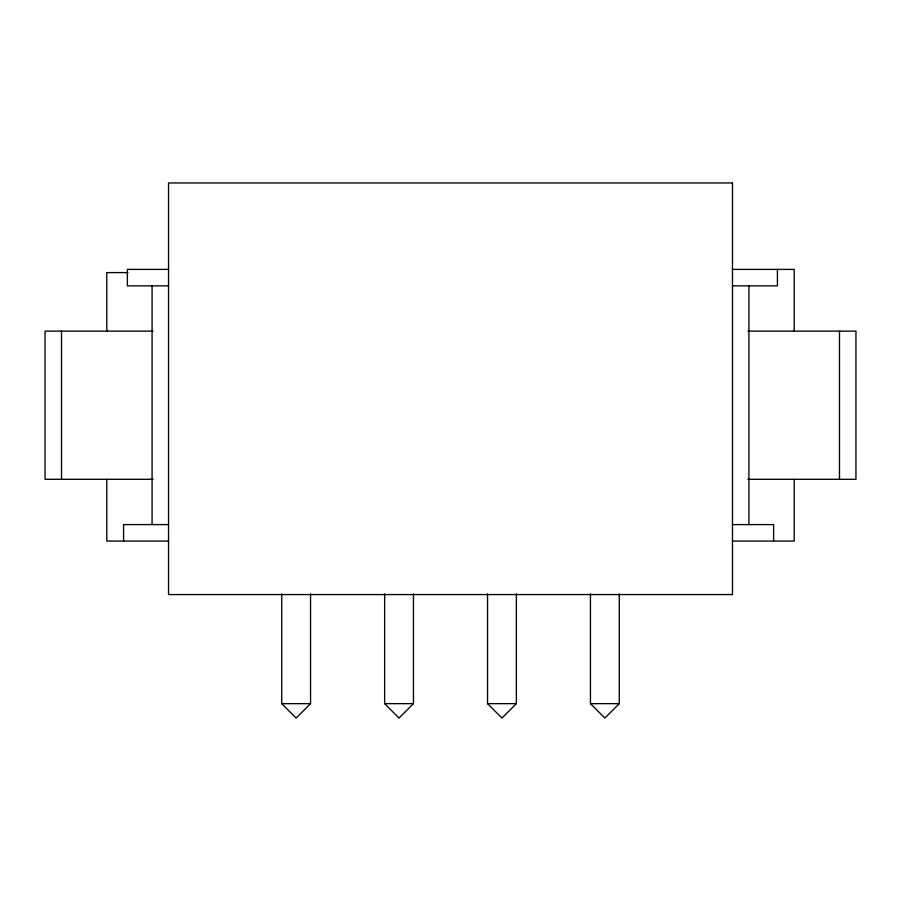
<?xml version="1.0" encoding="UTF-8"?>
<svg xmlns="http://www.w3.org/2000/svg" width="901" height="901" viewBox="0 0 901 901"><rect width="100%" height="100%" fill="white"/><g stroke="black" fill="none" stroke-linecap="round" stroke-linejoin="round"><path stroke-width="1.35" d="M310.552 593.86L310.552 703.647L296.136 718.052L281.731 703.647L281.731 593.86M413.458 593.86L413.458 703.647L399.042 718.052L384.637 703.647L384.637 593.86M516.363 593.86L516.363 703.647L501.958 718.052L487.542 703.647L487.542 593.86M619.269 593.86L619.269 703.647L604.864 718.052L590.448 703.647L590.448 593.86M168.532 269.388L127.379 269.388L127.379 285.854L168.532 285.854M732.468 269.388L794.209 269.388L794.209 331.129M127.841 272.598L106.791 272.598L106.791 331.129M732.468 285.854L777.417 285.854L777.417 269.388M153.102 331.129L45.05 331.129L45.05 479.309L153.102 479.309M747.898 331.129L855.95 331.129L855.95 479.309L747.898 479.309M168.532 524.596L123.583 524.596L123.583 541.062M732.468 524.596L773.621 524.596L773.621 541.062M168.532 541.062L106.791 541.062L106.791 479.309M732.468 541.062L794.209 541.062L794.209 479.309M281.731 703.647L310.552 703.647M384.637 703.647L413.458 703.647M487.542 703.647L516.363 703.647M590.448 703.647L619.269 703.647M839.484 331.129L839.484 479.309M748.922 285.854L748.922 524.596M152.078 285.854L152.078 524.596M61.516 331.129L61.516 479.309M732.468 182.948L168.532 182.948L168.532 594.57L732.468 594.57L732.468 182.948"/></g></svg>
